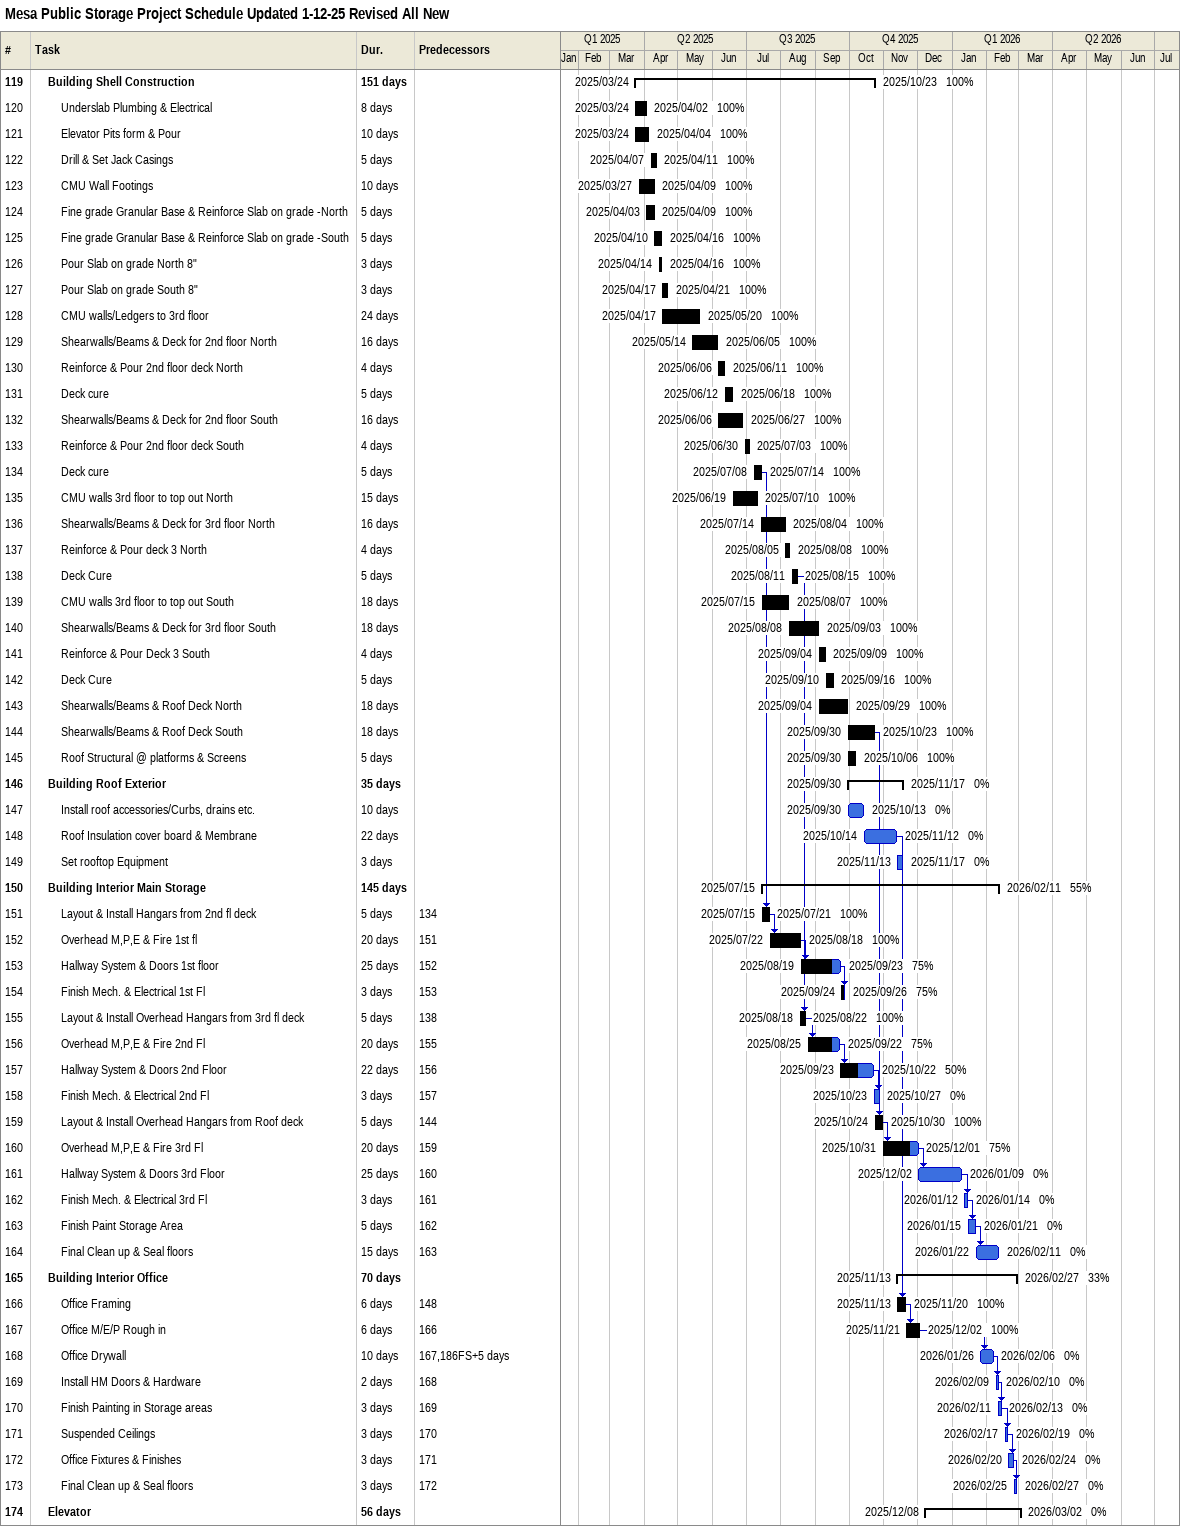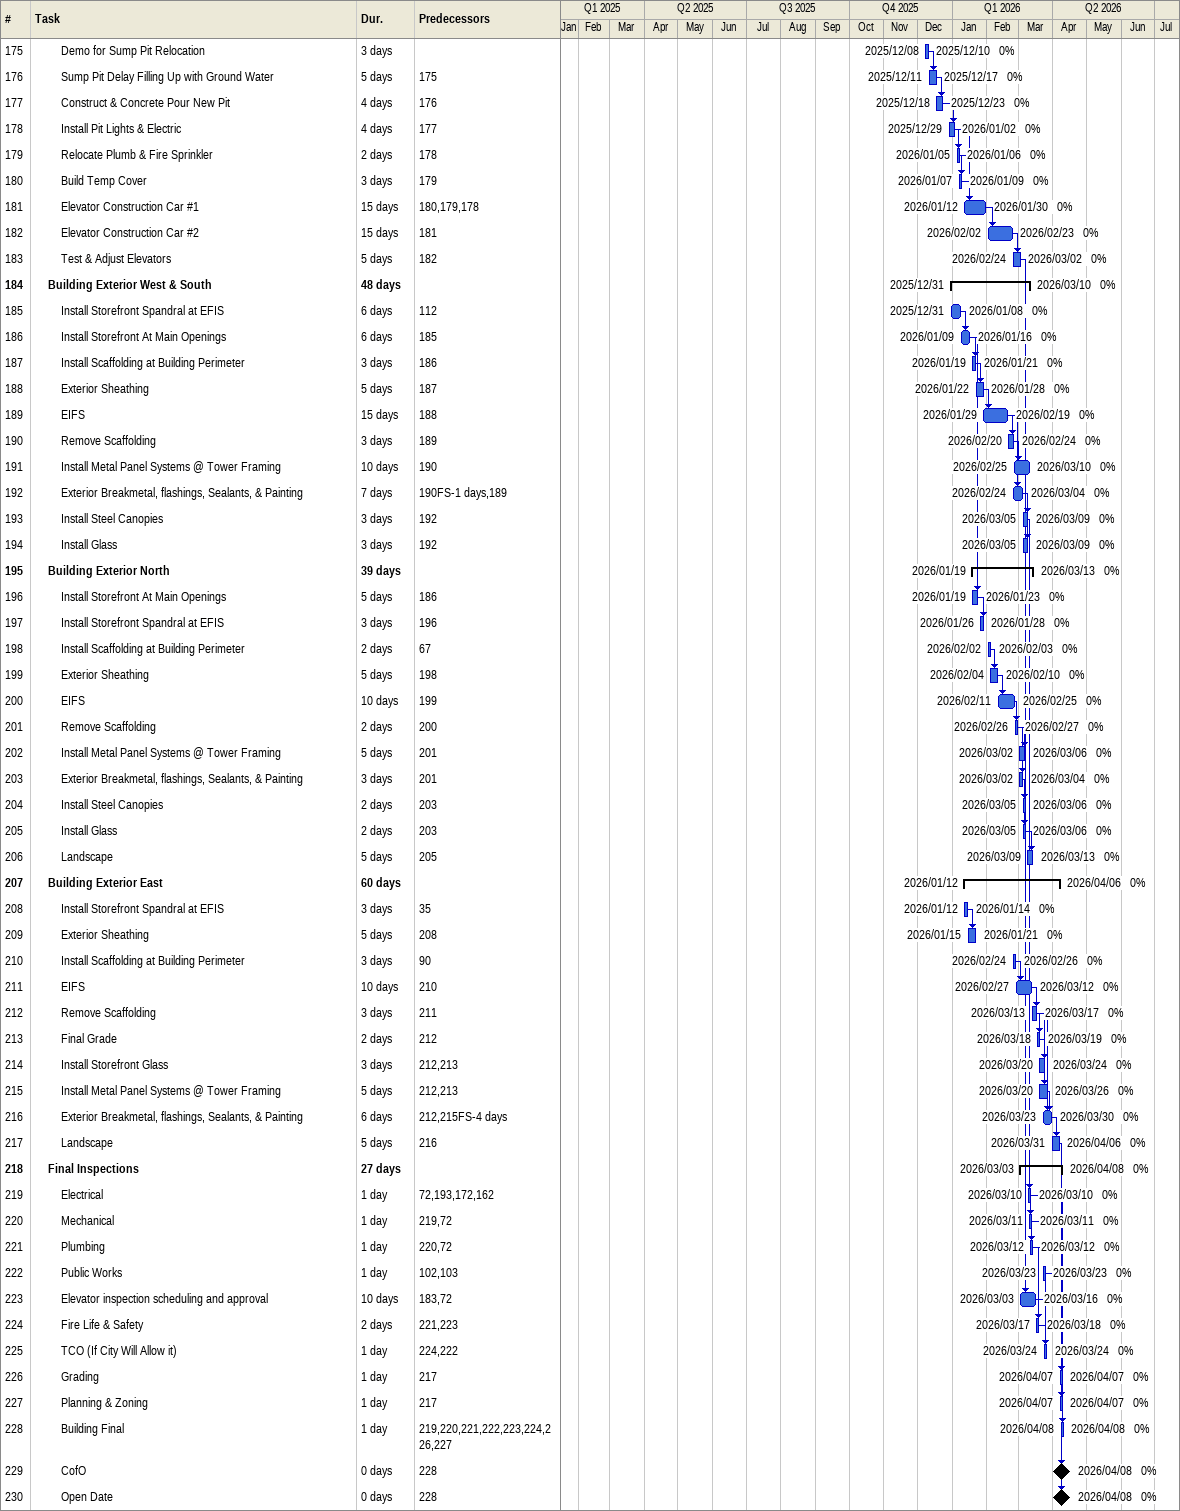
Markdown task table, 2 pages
Mesa Public Storage Project Schedule Updated 1-12-25 Revised All New

| ID | Level | Task | Duration | Start | Finish | Predecessors | % complete |
|---|---|---|---|---|---|---|---|
| 119 | 2 | **Building Shell Construction** | 151d | 2025-03-24 | 2025-10-23 |  | 100 |
| 120 | 3 | Underslab Plumbing & Electrical | 8d | 2025-03-24 | 2025-04-02 |  | 100 |
| 121 | 3 | Elevator Pits form & Pour | 10d | 2025-03-24 | 2025-04-04 |  | 100 |
| 122 | 3 | Drill & Set Jack Casings | 5d | 2025-04-07 | 2025-04-11 |  | 100 |
| 123 | 3 | CMU Wall Footings | 10d | 2025-03-27 | 2025-04-09 |  | 100 |
| 124 | 3 | Fine grade Granular Base & Reinforce Slab on grade -North | 5d | 2025-04-03 | 2025-04-09 |  | 100 |
| 125 | 3 | Fine grade Granular Base & Reinforce Slab on grade -South | 5d | 2025-04-10 | 2025-04-16 |  | 100 |
| 126 | 3 | Pour Slab on grade North 8" | 3d | 2025-04-14 | 2025-04-16 |  | 100 |
| 127 | 3 | Pour Slab on grade South 8" | 3d | 2025-04-17 | 2025-04-21 |  | 100 |
| 128 | 3 | CMU walls/Ledgers to 3rd floor | 24d | 2025-04-17 | 2025-05-20 |  | 100 |
| 129 | 3 | Shearwalls/Beams & Deck for 2nd floor North | 16d | 2025-05-14 | 2025-06-05 |  | 100 |
| 130 | 3 | Reinforce & Pour 2nd floor deck North | 4d | 2025-06-06 | 2025-06-11 |  | 100 |
| 131 | 3 | Deck cure | 5d | 2025-06-12 | 2025-06-18 |  | 100 |
| 132 | 3 | Shearwalls/Beams & Deck for 2nd floor South | 16d | 2025-06-06 | 2025-06-27 |  | 100 |
| 133 | 3 | Reinforce & Pour 2nd floor deck South | 4d | 2025-06-30 | 2025-07-03 |  | 100 |
| 134 | 3 | Deck cure | 5d | 2025-07-08 | 2025-07-14 |  | 100 |
| 135 | 3 | CMU walls 3rd floor to top out North | 15d | 2025-06-19 | 2025-07-10 |  | 100 |
| 136 | 3 | Shearwalls/Beams & Deck for 3rd floor North | 16d | 2025-07-14 | 2025-08-04 |  | 100 |
| 137 | 3 | Reinforce & Pour deck 3 North | 4d | 2025-08-05 | 2025-08-08 |  | 100 |
| 138 | 3 | Deck Cure | 5d | 2025-08-11 | 2025-08-15 |  | 100 |
| 139 | 3 | CMU walls 3rd floor to top out South | 18d | 2025-07-15 | 2025-08-07 |  | 100 |
| 140 | 3 | Shearwalls/Beams & Deck for 3rd floor South | 18d | 2025-08-08 | 2025-09-03 |  | 100 |
| 141 | 3 | Reinforce & Pour Deck 3 South | 4d | 2025-09-04 | 2025-09-09 |  | 100 |
| 142 | 3 | Deck Cure | 5d | 2025-09-10 | 2025-09-16 |  | 100 |
| 143 | 3 | Shearwalls/Beams & Roof Deck North | 18d | 2025-09-04 | 2025-09-29 |  | 100 |
| 144 | 3 | Shearwalls/Beams & Roof Deck South | 18d | 2025-09-30 | 2025-10-23 |  | 100 |
| 145 | 3 | Roof Structural @ platforms & Screens | 5d | 2025-09-30 | 2025-10-06 |  | 100 |
| 146 | 2 | **Building Roof Exterior** | 35d | 2025-09-30 | 2025-11-17 |  | 0 |
| 147 | 3 | Install roof accessories/Curbs, drains etc. | 10d | 2025-09-30 | 2025-10-13 |  | 0 |
| 148 | 3 | Roof Insulation cover board & Membrane | 22d | 2025-10-14 | 2025-11-12 |  | 0 |
| 149 | 3 | Set rooftop Equipment | 3d | 2025-11-13 | 2025-11-17 |  | 0 |
| 150 | 2 | **Building Interior Main Storage** | 145d | 2025-07-15 | 2026-02-11 |  | 55 |
| 151 | 3 | Layout & Install Hangars from 2nd fl deck | 5d | 2025-07-15 | 2025-07-21 | 134 | 100 |
| 152 | 3 | Overhead M,P,E & Fire 1st fl | 20d | 2025-07-22 | 2025-08-18 | 151 | 100 |
| 153 | 3 | Hallway System & Doors 1st floor | 25d | 2025-08-19 | 2025-09-23 | 152 | 75 |
| 154 | 3 | Finish Mech. & Electrical 1st Fl | 3d | 2025-09-24 | 2025-09-26 | 153 | 75 |
| 155 | 3 | Layout & Install Overhead Hangars from 3rd fl deck | 5d | 2025-08-18 | 2025-08-22 | 138 | 100 |
| 156 | 3 | Overhead M,P,E & Fire 2nd Fl | 20d | 2025-08-25 | 2025-09-22 | 155 | 75 |
| 157 | 3 | Hallway System & Doors 2nd Floor | 22d | 2025-09-23 | 2025-10-22 | 156 | 50 |
| 158 | 3 | Finish Mech. & Electrical 2nd Fl | 3d | 2025-10-23 | 2025-10-27 | 157 | 0 |
| 159 | 3 | Layout & Install Overhead Hangars from Roof deck | 5d | 2025-10-24 | 2025-10-30 | 144 | 100 |
| 160 | 3 | Overhead M,P,E & Fire 3rd Fl | 20d | 2025-10-31 | 2025-12-01 | 159 | 75 |
| 161 | 3 | Hallway System & Doors 3rd Floor | 25d | 2025-12-02 | 2026-01-09 | 160 | 0 |
| 162 | 3 | Finish Mech. & Electrical 3rd Fl | 3d | 2026-01-12 | 2026-01-14 | 161 | 0 |
| 163 | 3 | Finish Paint Storage Area | 5d | 2026-01-15 | 2026-01-21 | 162 | 0 |
| 164 | 3 | Final Clean up & Seal floors | 15d | 2026-01-22 | 2026-02-11 | 163 | 0 |
| 165 | 2 | **Building Interior Office** | 70d | 2025-11-13 | 2026-02-27 |  | 33 |
| 166 | 3 | Office Framing | 6d | 2025-11-13 | 2025-11-20 | 148 | 100 |
| 167 | 3 | Office M/E/P Rough in | 6d | 2025-11-21 | 2025-12-02 | 166 | 100 |
| 168 | 3 | Office Drywall | 10d | 2026-01-26 | 2026-02-06 | 167, 186FS+5d | 0 |
| 169 | 3 | Install HM Doors & Hardware | 2d | 2026-02-09 | 2026-02-10 | 168 | 0 |
| 170 | 3 | Finish Painting in Storage areas | 3d | 2026-02-11 | 2026-02-13 | 169 | 0 |
| 171 | 3 | Suspended Ceilings | 3d | 2026-02-17 | 2026-02-19 | 170 | 0 |
| 172 | 3 | Office Fixtures & Finishes | 3d | 2026-02-20 | 2026-02-24 | 171 | 0 |
| 173 | 3 | Final Clean up & Seal floors | 3d | 2026-02-25 | 2026-02-27 | 172 | 0 |
| 174 | 2 | **Elevator** | 56d | 2025-12-08 | 2026-03-02 |  | 0 |
| 175 | 3 | Demo for Sump Pit Relocation | 3d | 2025-12-08 | 2025-12-10 |  | 0 |
| 176 | 3 | Sump Pit Delay Filling Up with Ground Water | 5d | 2025-12-11 | 2025-12-17 | 175 | 0 |
| 177 | 3 | Construct & Concrete Pour New Pit | 4d | 2025-12-18 | 2025-12-23 | 176 | 0 |
| 178 | 3 | Install Pit Lights & Electric | 4d | 2025-12-29 | 2026-01-02 | 177 | 0 |
| 179 | 3 | Relocate Plumb & Fire Sprinkler | 2d | 2026-01-05 | 2026-01-06 | 178 | 0 |
| 180 | 3 | Build Temp Cover | 3d | 2026-01-07 | 2026-01-09 | 179 | 0 |
| 181 | 3 | Elevator Construction Car #1 | 15d | 2026-01-12 | 2026-01-30 | 180, 179, 178 | 0 |
| 182 | 3 | Elevator Construction Car #2 | 15d | 2026-02-02 | 2026-02-23 | 181 | 0 |
| 183 | 3 | Test & Adjust Elevators | 5d | 2026-02-24 | 2026-03-02 | 182 | 0 |
| 184 | 2 | **Building Exterior West & South** | 48d | 2025-12-31 | 2026-03-10 |  | 0 |
| 185 | 3 | Install Storefront Spandral at EFIS | 6d | 2025-12-31 | 2026-01-08 | 112 | 0 |
| 186 | 3 | Install Storefront At Main Openings | 6d | 2026-01-09 | 2026-01-16 | 185 | 0 |
| 187 | 3 | Install Scaffolding at Building Perimeter | 3d | 2026-01-19 | 2026-01-21 | 186 | 0 |
| 188 | 3 | Exterior Sheathing | 5d | 2026-01-22 | 2026-01-28 | 187 | 0 |
| 189 | 3 | EIFS | 15d | 2026-01-29 | 2026-02-19 | 188 | 0 |
| 190 | 3 | Remove Scaffolding | 3d | 2026-02-20 | 2026-02-24 | 189 | 0 |
| 191 | 3 | Install Metal Panel Systems @ Tower Framing | 10d | 2026-02-25 | 2026-03-10 | 190 | 0 |
| 192 | 3 | Exterior Breakmetal, flashings, Sealants, & Painting | 7d | 2026-02-24 | 2026-03-04 | 190FS-1d, 189 | 0 |
| 193 | 3 | Install Steel Canopies | 3d | 2026-03-05 | 2026-03-09 | 192 | 0 |
| 194 | 3 | Install Glass | 3d | 2026-03-05 | 2026-03-09 | 192 | 0 |
| 195 | 2 | **Building Exterior North** | 39d | 2026-01-19 | 2026-03-13 |  | 0 |
| 196 | 3 | Install Storefront At Main Openings | 5d | 2026-01-19 | 2026-01-23 | 186 | 0 |
| 197 | 3 | Install Storefront Spandral at EFIS | 3d | 2026-01-26 | 2026-01-28 | 196 | 0 |
| 198 | 3 | Install Scaffolding at Building Perimeter | 2d | 2026-02-02 | 2026-02-03 | 67 | 0 |
| 199 | 3 | Exterior Sheathing | 5d | 2026-02-04 | 2026-02-10 | 198 | 0 |
| 200 | 3 | EIFS | 10d | 2026-02-11 | 2026-02-25 | 199 | 0 |
| 201 | 3 | Remove Scaffolding | 2d | 2026-02-26 | 2026-02-27 | 200 | 0 |
| 202 | 3 | Install Metal Panel Systems @ Tower Framing | 5d | 2026-03-02 | 2026-03-06 | 201 | 0 |
| 203 | 3 | Exterior Breakmetal, flashings, Sealants, & Painting | 3d | 2026-03-02 | 2026-03-04 | 201 | 0 |
| 204 | 3 | Install Steel Canopies | 2d | 2026-03-05 | 2026-03-06 | 203 | 0 |
| 205 | 3 | Install Glass | 2d | 2026-03-05 | 2026-03-06 | 203 | 0 |
| 206 | 3 | Landscape | 5d | 2026-03-09 | 2026-03-13 | 205 | 0 |
| 207 | 2 | **Building Exterior East** | 60d | 2026-01-12 | 2026-04-06 |  | 0 |
| 208 | 3 | Install Storefront Spandral at EFIS | 3d | 2026-01-12 | 2026-01-14 | 35 | 0 |
| 209 | 3 | Exterior Sheathing | 5d | 2026-01-15 | 2026-01-21 | 208 | 0 |
| 210 | 3 | Install Scaffolding at Building Perimeter | 3d | 2026-02-24 | 2026-02-26 | 90 | 0 |
| 211 | 3 | EIFS | 10d | 2026-02-27 | 2026-03-12 | 210 | 0 |
| 212 | 3 | Remove Scaffolding | 3d | 2026-03-13 | 2026-03-17 | 211 | 0 |
| 213 | 3 | Final Grade | 2d | 2026-03-18 | 2026-03-19 | 212 | 0 |
| 214 | 3 | Install Storefront Glass | 3d | 2026-03-20 | 2026-03-24 | 212, 213 | 0 |
| 215 | 3 | Install Metal Panel Systems @ Tower Framing | 5d | 2026-03-20 | 2026-03-26 | 212, 213 | 0 |
| 216 | 3 | Exterior Breakmetal, flashings, Sealants, & Painting | 6d | 2026-03-23 | 2026-03-30 | 212, 215FS-4d | 0 |
| 217 | 3 | Landscape | 5d | 2026-03-31 | 2026-04-06 | 216 | 0 |
| 218 | 2 | **Final Inspections** | 27d | 2026-03-03 | 2026-04-08 |  | 0 |
| 219 | 3 | Electrical | 1d | 2026-03-10 | 2026-03-10 | 72, 193, 172, 162 | 0 |
| 220 | 3 | Mechanical | 1d | 2026-03-11 | 2026-03-11 | 219, 72 | 0 |
| 221 | 3 | Plumbing | 1d | 2026-03-12 | 2026-03-12 | 220, 72 | 0 |
| 222 | 3 | Public Works | 1d | 2026-03-23 | 2026-03-23 | 102, 103 | 0 |
| 223 | 3 | Elevator inspection scheduling and approval | 10d | 2026-03-03 | 2026-03-16 | 183, 72 | 0 |
| 224 | 3 | Fire Life & Safety | 2d | 2026-03-17 | 2026-03-18 | 221, 223 | 0 |
| 225 | 3 | TCO (If City Will Allow it) | 1d | 2026-03-24 | 2026-03-24 | 224, 222 | 0 |
| 226 | 3 | Grading | 1d | 2026-04-07 | 2026-04-07 | 217 | 0 |
| 227 | 3 | Planning & Zoning | 1d | 2026-04-07 | 2026-04-07 | 217 | 0 |
| 228 | 3 | Building Final | 1d | 2026-04-08 | 2026-04-08 | 219, 220, 221, 222, 223, 224, 226, 227 | 0 |
| 229 | 3 | CofO | 0d | 2026-04-08 | 2026-04-08 | 228 | 0 |
| 230 | 3 | Open Date | 0d | 2026-04-08 | 2026-04-08 | 228 | 0 |
